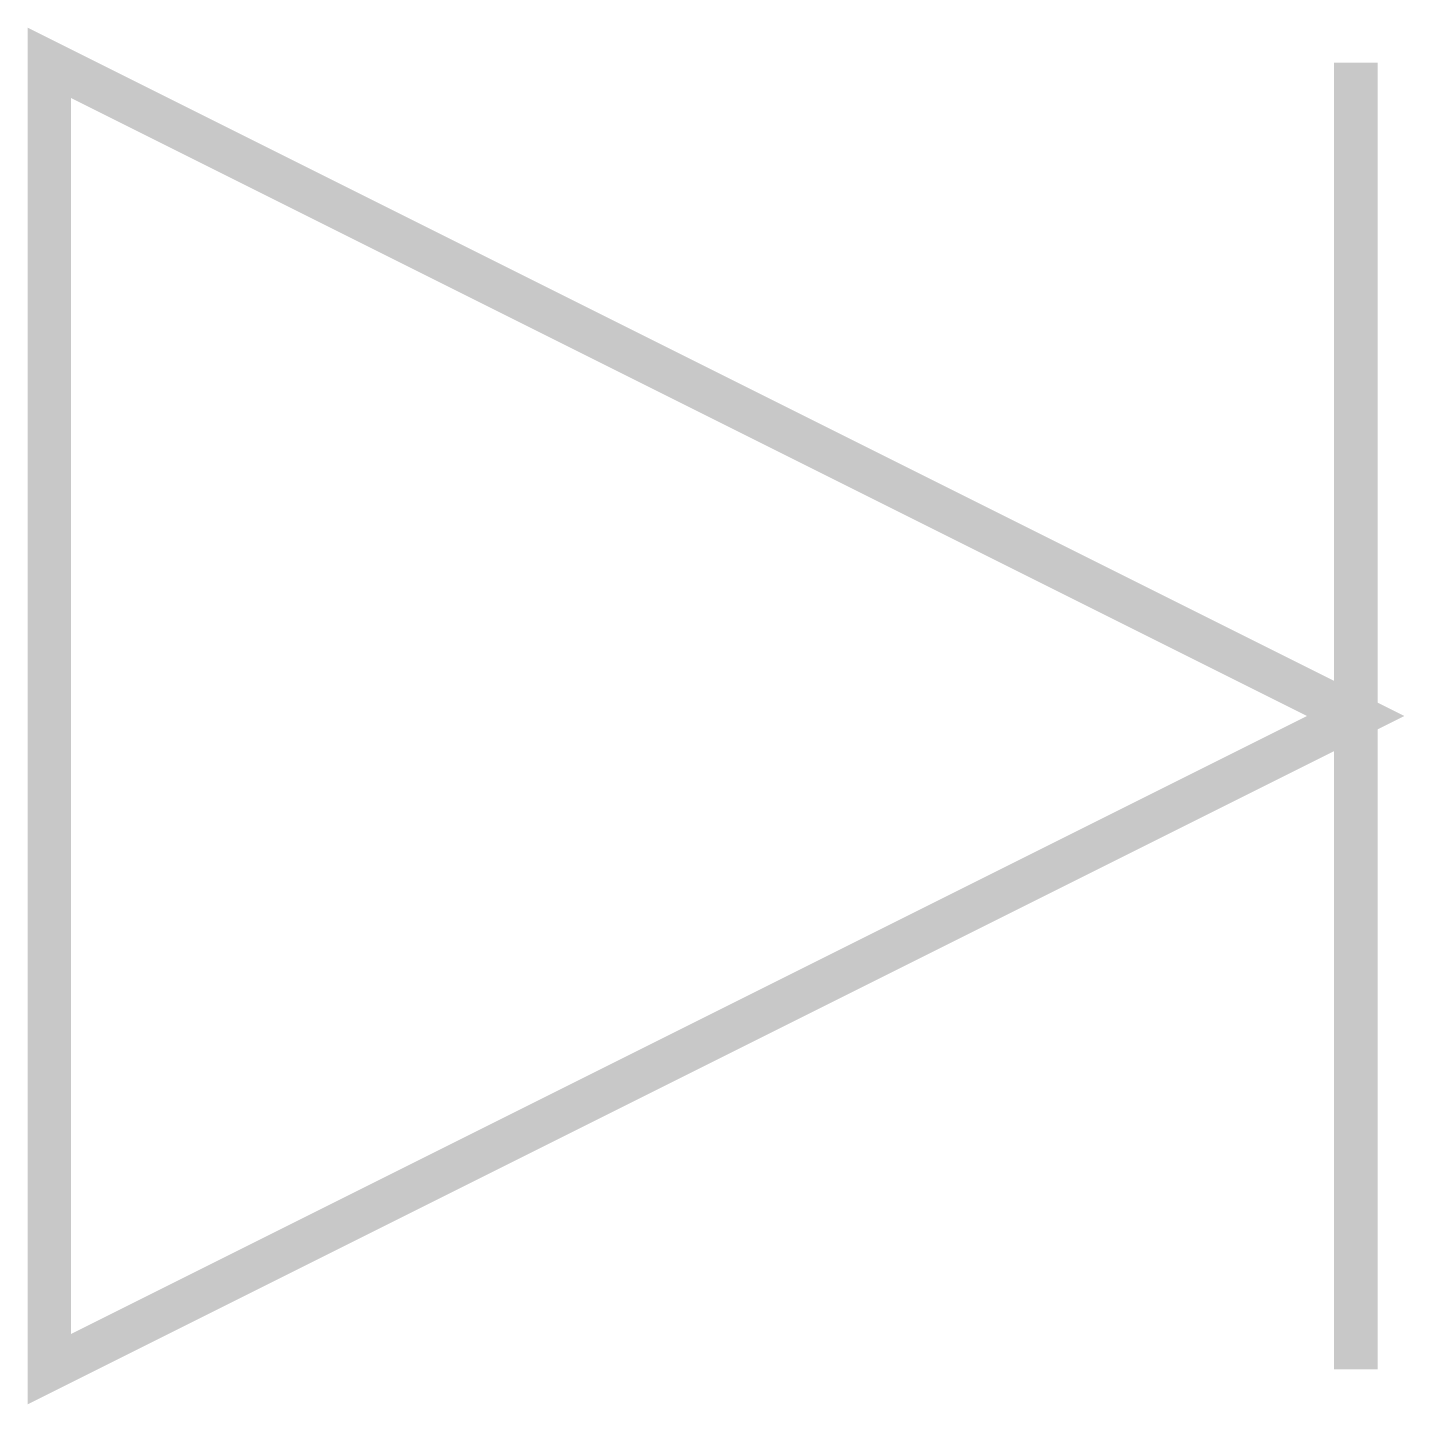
# Model space of a CAD drawing. Extents: x -0.05 to 3.11, y -1.58 to 1.58.
import ezdxf

# ---------------------------------------------------------------- set-up
doc = ezdxf.new("R2010")
doc.units = 0
doc.header["$MEASUREMENT"] = 0
doc.layers.get('0').update_dxf_attribs({"linetype": 'CONTINUOUS'})

msp = doc.modelspace()

# ---------------------------------------------------------------- linework, layer by layer
at = {"const_width": 0.1}
msp.add_lwpolyline([(0, -1.5), (0, 1.5), (3, 0)], close=True, dxfattribs=at)
msp.add_lwpolyline([(3, -1.5), (3, 1.5)], dxfattribs=at)

doc.saveas('drawing.dxf')
